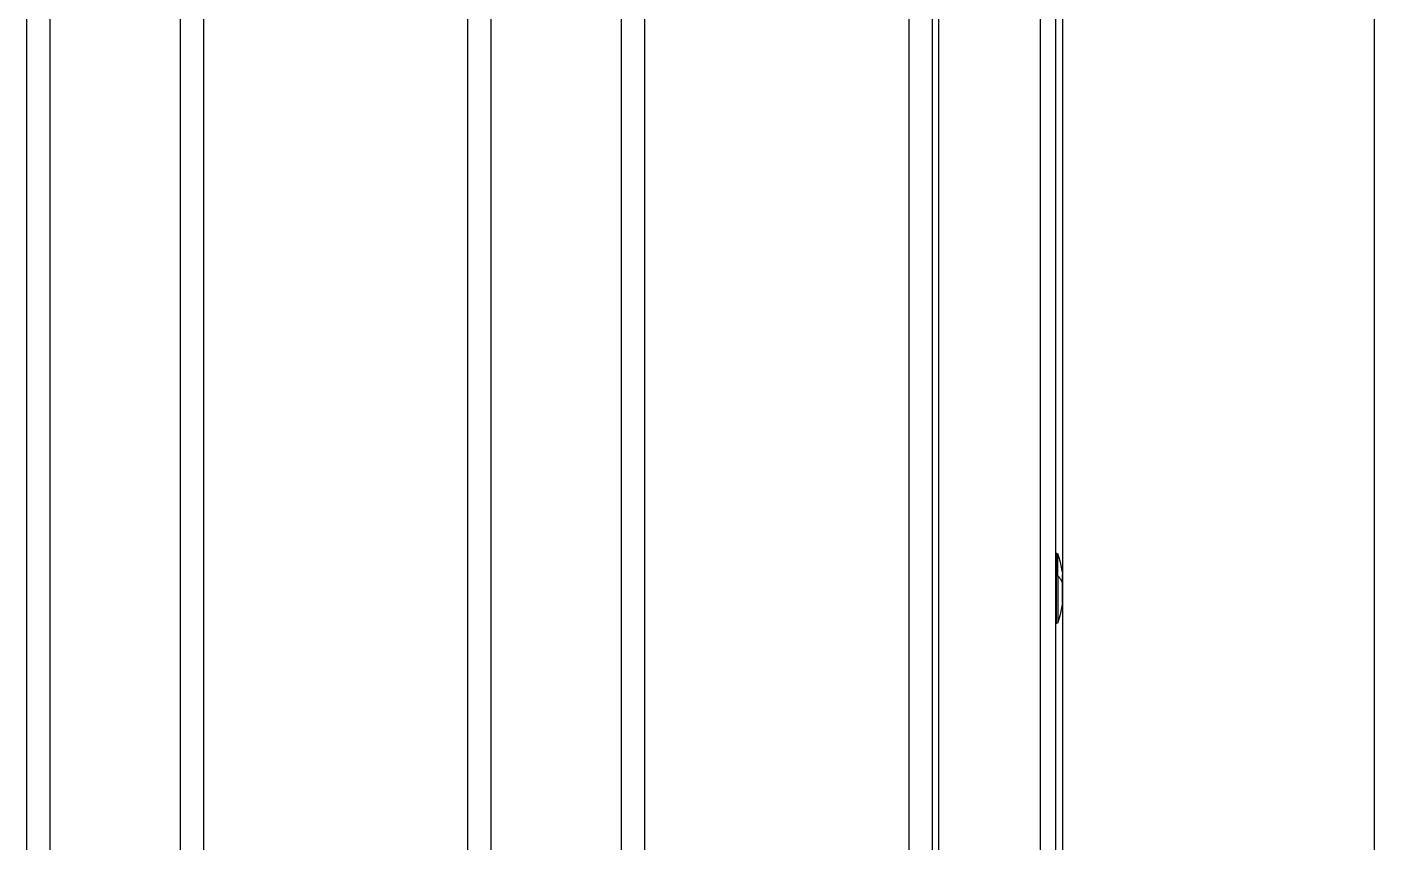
# Model space of a CAD drawing. Header units: millimetres. Extents: x -1283 to 2747, y -259 to 2557.
# Drawn here: x 1686.7 to 1859.9, y 1891.5 to 1996.2 of the extents above; entities that cross this region are included whole.
import ezdxf

# ---------------------------------------------------------------- set-up
doc = ezdxf.new("R2010")
doc.units = ezdxf.units.MM
doc.header["$MEASUREMENT"] = 0
doc.layers.add('Utwórz2D linie widoczne', color=7, linetype='Continuous', true_color=0x000000)

msp = doc.modelspace()

# ---------------------------------------------------------------- linework, layer by layer
at = {"layer": 'Utwórz2D linie widoczne'}
for p, q in [((1819.89, 1341.72), (1819.89, 2061.38)), ((1859.89, 2062.5), (1859.89, 1282.5)), ((1686.71, 1346.65), (1686.71, 2055.65)), ((1689.71, 1346.65), (1689.71, 2055.65)), ((1706.41, 2055.65), (1706.41, 1346.65)), ((1709.41, 2055.65), (1709.41, 1346.65)), ((1743.41, 1346.65), (1743.41, 2055.65)), ((1746.41, 1346.65), (1746.41, 2055.65)), ((1763.11, 2055.65), (1763.11, 1346.65)), ((1766.11, 2055.65), (1766.11, 1346.65)), ((1800.11, 1346.65), (1800.11, 2055.65)), ((1803.11, 1346.65), (1803.11, 2055.65)), ((1818.96, 1343.15), (1818.96, 2040.3)), ((1803.96, 1343.38), (1803.96, 2031.14)), ((1816.96, 2031.14), (1816.96, 1343.15)), ((1818.96, 1928.58), (1819.06, 1928.58)), ((1819.06, 1925.74), (1819.06, 1928.58)), ((1819.06, 1928.58), (1819.06, 1928.58)), ((1819.06, 1928.58), (1819.07, 1928.58)), ((1819.07, 1928.58), (1819.08, 1928.58)), ((1819.08, 1928.58), (1819.08, 1928.58)), ((1819.08, 1928.58), (1819.09, 1928.58)), ((1819.09, 1928.58), (1819.1, 1928.57)), ((1819.1, 1928.57), (1819.1, 1928.57)), ((1819.1, 1928.57), (1819.11, 1928.57)), ((1819.11, 1928.57), (1819.12, 1928.57)), ((1819.12, 1928.57), (1819.12, 1928.57)), ((1819.12, 1928.57), (1819.13, 1928.56)), ((1819.13, 1928.56), (1819.14, 1928.56)), ((1819.14, 1928.56), (1819.14, 1928.56)), ((1819.14, 1928.56), (1819.15, 1928.56)), ((1819.15, 1928.56), (1819.16, 1928.55)), ((1819.16, 1928.55), (1819.16, 1928.55)), ((1819.16, 1928.55), (1819.17, 1928.55)), ((1819.17, 1928.55), (1819.17, 1928.54)), ((1819.17, 1928.54), (1819.18, 1928.54)), ((1819.18, 1928.54), (1819.18, 1928.53)), ((1819.18, 1928.53), (1819.19, 1928.53)), ((1819.19, 1928.53), (1819.19, 1928.52)), ((1819.19, 1928.52), (1819.2, 1928.52)), ((1819.2, 1928.52), (1819.2, 1928.51)), ((1819.2, 1928.51), (1819.21, 1928.51)), ((1819.21, 1928.51), (1819.21, 1928.5)), ((1819.21, 1928.5), (1819.22, 1928.5)), ((1819.22, 1928.5), (1819.22, 1928.49)), ((1819.22, 1928.49), (1819.23, 1928.49)), ((1819.23, 1928.49), (1819.23, 1928.48)), ((1819.23, 1928.48), (1819.23, 1928.47)), ((1819.23, 1928.47), (1819.24, 1928.47)), ((1819.24, 1928.47), (1819.24, 1928.46)), ((1819.24, 1928.46), (1819.24, 1928.46)), ((1819.24, 1928.46), (1819.24, 1928.45)), ((1819.24, 1928.45), (1819.25, 1928.44)), ((1819.25, 1925.69), (1819.25, 1928.44)), ((1819.25, 1928.44), (1819.38, 1928.03)), ((1819.38, 1928.03), (1819.49, 1927.63)), ((1819.49, 1927.63), (1819.59, 1927.22)), ((1819.59, 1927.22), (1819.68, 1926.8)), ((1819.68, 1926.8), (1819.76, 1926.39)), ((1819.76, 1926.39), (1819.83, 1925.97)), ((1819.83, 1925.97), (1819.83, 1924.78)), ((1819.83, 1925.96), (1819.83, 1925.93)), ((1819.83, 1925.93), (1819.83, 1925.89)), ((1819.83, 1925.89), (1819.84, 1925.86)), ((1819.84, 1925.86), (1819.84, 1925.83)), ((1819.84, 1924.74), (1819.84, 1925.83)), ((1818.96, 1925.74), (1819.06, 1925.74)), ((1819.06, 1925.74), (1819.25, 1925.69)), ((1819.06, 1919.58), (1819.06, 1925.74)), ((1819.31, 1925.62), (1819.25, 1925.69)), ((1819.25, 1925.69), (1819.25, 1919.72)), ((1819.38, 1925.54), (1819.31, 1925.62)), ((1819.44, 1925.46), (1819.38, 1925.54)), ((1819.5, 1925.38), (1819.44, 1925.46)), ((1819.55, 1925.3), (1819.5, 1925.38)), ((1819.61, 1925.22), (1819.55, 1925.3)), ((1819.66, 1925.13), (1819.61, 1925.22)), ((1819.7, 1925.05), (1819.66, 1925.13)), ((1819.75, 1924.96), (1819.7, 1925.05)), ((1819.79, 1924.87), (1819.75, 1924.96)), ((1819.83, 1924.78), (1819.79, 1924.87)), ((1819.83, 1924.78), (1819.83, 1924.77)), ((1819.83, 1922.19), (1819.83, 1924.78)), ((1819.83, 1924.77), (1819.83, 1924.77)), ((1819.83, 1924.77), (1819.83, 1924.76)), ((1819.83, 1924.76), (1819.83, 1924.76)), ((1819.83, 1924.76), (1819.83, 1924.75)), ((1819.83, 1924.75), (1819.83, 1924.75)), ((1819.83, 1924.75), (1819.83, 1924.74)), ((1819.83, 1924.74), (1819.84, 1924.74)), ((1819.84, 1924.74), (1819.84, 1924.73)), ((1819.84, 1924.73), (1819.84, 1924.73)), ((1819.84, 1924.73), (1819.84, 1924.72)), ((1819.84, 1924.72), (1819.84, 1924.72)), ((1819.84, 1922.33), (1819.84, 1924.72)), ((1819.84, 1922.3), (1819.83, 1922.27)), ((1819.84, 1922.33), (1819.84, 1922.3)), ((1819.59, 1920.94), (1819.49, 1920.53)), ((1819.68, 1921.36), (1819.59, 1920.94)), ((1819.76, 1921.77), (1819.68, 1921.36)), ((1819.83, 1922.19), (1819.76, 1921.77)), ((1819.83, 1922.27), (1819.83, 1922.23)), ((1819.83, 1922.23), (1819.83, 1922.2)), ((1819.06, 1919.58), (1818.96, 1919.58)), ((1819.07, 1919.58), (1819.06, 1919.58)), ((1819.06, 1919.58), (1819.06, 1919.58)), ((1819.08, 1919.58), (1819.07, 1919.58)), ((1819.09, 1919.58), (1819.08, 1919.58)), ((1819.08, 1919.58), (1819.08, 1919.58)), ((1819.1, 1919.58), (1819.09, 1919.58)), ((1819.11, 1919.59), (1819.1, 1919.59)), ((1819.1, 1919.59), (1819.1, 1919.58)), ((1819.12, 1919.59), (1819.11, 1919.59)), ((1819.13, 1919.59), (1819.12, 1919.59)), ((1819.12, 1919.59), (1819.12, 1919.59)), ((1819.14, 1919.6), (1819.13, 1919.59)), ((1819.15, 1919.6), (1819.14, 1919.6)), ((1819.14, 1919.6), (1819.14, 1919.6)), ((1819.16, 1919.61), (1819.15, 1919.6)), ((1819.17, 1919.61), (1819.16, 1919.61)), ((1819.16, 1919.61), (1819.16, 1919.61)), ((1819.18, 1919.62), (1819.17, 1919.62)), ((1819.17, 1919.62), (1819.17, 1919.61)), ((1819.19, 1919.63), (1819.18, 1919.63)), ((1819.18, 1919.63), (1819.18, 1919.62)), ((1819.2, 1919.64), (1819.19, 1919.63)), ((1819.19, 1919.63), (1819.19, 1919.63)), ((1819.21, 1919.65), (1819.2, 1919.64)), ((1819.2, 1919.64), (1819.2, 1919.64)), ((1819.22, 1919.66), (1819.21, 1919.66)), ((1819.21, 1919.66), (1819.21, 1919.65)), ((1819.23, 1919.67), (1819.22, 1919.67)), ((1819.22, 1919.67), (1819.22, 1919.66)), ((1819.24, 1919.69), (1819.23, 1919.68)), ((1819.23, 1919.68), (1819.23, 1919.68)), ((1819.23, 1919.68), (1819.23, 1919.67)), ((1819.25, 1919.72), (1819.24, 1919.71)), ((1819.24, 1919.71), (1819.24, 1919.7)), ((1819.24, 1919.7), (1819.24, 1919.7)), ((1819.24, 1919.7), (1819.24, 1919.69)), ((1819.38, 1920.12), (1819.25, 1919.72)), ((1819.49, 1920.53), (1819.38, 1920.12))]:
    msp.add_line(p, q, dxfattribs=at)

doc.saveas('drawing.dxf')
